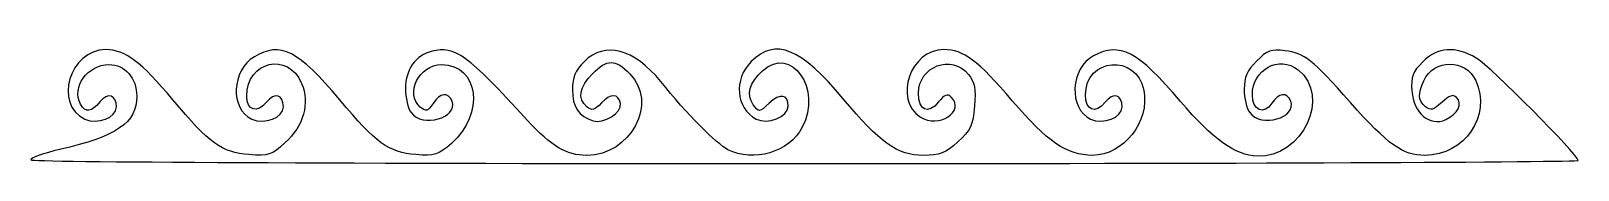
# Model space of a CAD drawing. Header units: centimetres. Extents: x -10.6 to 10.6, y -0.8 to 0.9.
import ezdxf

# ---------------------------------------------------------------- set-up
doc = ezdxf.new("R2010")
doc.units = ezdxf.units.CM
doc.header["$MEASUREMENT"] = 0
doc.layers.add('Camada 1', color=7, linetype='Continuous')

msp = doc.modelspace()

# ---------------------------------------------------------------- linework, layer by layer
at = {"layer": 'Camada 1'}
msp.add_open_spline([(-10.63237, -0.73522), (-10.63237, -0.70694), (-10.45552, -0.64357), (-10.23938, -0.59441), (-10.23938, -0.59441), (-9.45526, -0.41603), (-9.1774, -0.22444), (-9.1774, 0.13796), (-9.1774, 0.13796), (-9.1774, 0.38923), (-9.33985, 0.57495), (-9.55967, 0.57495), (-9.55967, 0.57495), (-9.8546, 0.57495), (-10.07878, 0.26145), (-9.9493, 0.03001), (-9.9493, 0.03001), (-9.88122, -0.09159), (-9.8014, -0.08209), (-9.68511, 0.0616), (-9.68511, 0.0616), (-9.57547, 0.19696), (-9.45722, 0.16085), (-9.45722, -0.00799), (-9.45722, -0.00799), (-9.45722, -0.15563), (-9.71482, -0.25522), (-9.89016, -0.17531), (-9.89016, -0.17531), (-10.32656, 0.02355), (-10.09945, 0.78055), (-9.60354, 0.77994), (-9.60354, 0.77994), (-9.34031, 0.77962), (-9.11978, 0.61463), (-8.68181, 0.09028), (-8.68181, 0.09028), (-8.18085, -0.50948), (-8.0104, -0.63235), (-7.63583, -0.66336), (-7.63583, -0.66336), (-7.36577, -0.68577), (-7.32719, -0.67302), (-7.1381, -0.49932), (-7.1381, -0.49932), (-6.88336, -0.26543), (-6.7979, 0.04236), (-6.91188, 0.3152), (-6.91188, 0.3152), (-7.09643, 0.7569), (-7.6665, 0.62347), (-7.6665, 0.13854), (-7.6665, 0.13854), (-7.6665, -0.05823), (-7.52331, -0.10213), (-7.39562, 0.05554), (-7.39562, 0.05554), (-7.28169, 0.19627), (-7.16287, 0.16389), (-7.16287, -0.00796), (-7.16287, -0.00796), (-7.16287, -0.15578), (-7.42047, -0.25519), (-7.5961, -0.17518), (-7.5961, -0.17518), (-7.89839, -0.03741), (-7.8769, 0.49694), (-7.5616, 0.68318), (-7.5616, 0.68318), (-7.2029, 0.89506), (-6.95515, 0.76996), (-6.38748, 0.0903), (-6.38748, 0.0903), (-5.88755, -0.50827), (-5.71578, -0.63233), (-5.34431, -0.66315), (-5.34431, -0.66315), (-5.08192, -0.68487), (-5.03528, -0.67035), (-4.85298, -0.5103), (-4.85298, -0.5103), (-4.3916, -0.10517), (-4.47743, 0.57497), (-4.9899, 0.57497), (-4.9899, 0.57497), (-5.29761, 0.57497), (-5.49838, 0.17111), (-5.28057, -0.00965), (-5.28057, -0.00965), (-5.20143, -0.07532), (-5.17765, -0.06863), (-5.10584, 0.03946), (-5.10584, 0.03946), (-5.00731, 0.18786), (-4.8946, 0.20133), (-4.84446, 0.07073), (-4.84446, 0.07073), (-4.75619, -0.15938), (-5.25329, -0.29754), (-5.40808, -0.08585), (-5.40808, -0.08585), (-5.44988, -0.02867), (-5.48409, 0.12187), (-5.48409, 0.24869), (-5.48409, 0.24869), (-5.48409, 0.50737), (-5.34526, 0.7007), (-5.11878, 0.75756), (-5.11878, 0.75756), (-4.80546, 0.83619), (-4.64488, 0.71972), (-3.80539, -0.19515), (-3.80539, -0.19515), (-3.47908, -0.55078), (-3.26979, -0.67439), (-2.99386, -0.67439), (-2.99386, -0.67439), (-2.38852, -0.67439), (-2.00554, 0.05231), (-2.40196, 0.44871), (-2.40196, 0.44871), (-2.60757, 0.65432), (-2.70859, 0.65432), (-2.91419, 0.44871), (-2.91419, 0.44871), (-3.09495, 0.26795), (-3.12303, 0.10396), (-2.99187, -0.00489), (-2.99187, -0.00489), (-2.92051, -0.06413), (-2.88659, -0.05532), (-2.79105, 0.04723), (-2.79105, 0.04723), (-2.66537, 0.18211), (-2.55599, 0.17809), (-2.52872, 0.03755), (-2.52872, 0.03755), (-2.50512, -0.08421), (-2.7624, -0.24598), (-2.90681, -0.2001), (-2.90681, -0.2001), (-3.10191, -0.13819), (-3.1897, -0.00508), (-3.1897, 0.2289), (-3.1897, 0.2289), (-3.1897, 0.40202), (-3.15245, 0.49026), (-3.02611, 0.61659), (-3.02611, 0.61659), (-2.74306, 0.89964), (-2.34378, 0.79492), (-1.97624, 0.34126), (-1.97624, 0.34126), (-1.61567, -0.10377), (-1.21138, -0.51427), (-1.05276, -0.59626), (-1.05276, -0.59626), (-0.70287, -0.77721), (-0.20607, -0.62753), (-0.03067, -0.28836), (-0.03067, -0.28836), (0.2428, 0.2406), (-0.18159, 0.84766), (-0.57516, 0.49047), (-0.57516, 0.49047), (-0.75928, 0.32336), (-0.80458, 0.159), (-0.70422, 0.02179), (-0.70422, 0.02179), (-0.62596, -0.08526), (-0.62204, -0.08481), (-0.48427, 0.04457), (-0.48427, 0.04457), (-0.33444, 0.1853), (-0.22381, 0.16649), (-0.22381, 0.0002), (-0.22381, 0.0002), (-0.22381, -0.14275), (-0.51154, -0.25676), (-0.66514, -0.17456), (-0.66514, -0.17456), (-0.94438, -0.02507), (-0.97772, 0.37064), (-0.73176, 0.6166), (-0.73176, 0.6166), (-0.40045, 0.94791), (-0.04771, 0.8048), (0.53239, 0.10363), (0.53239, 0.10363), (1.02946, -0.49721), (1.28037, -0.67477), (1.63208, -0.67477), (1.63208, -0.67477), (1.86259, -0.67477), (1.9355, -0.64619), (2.10796, -0.48813), (2.10796, -0.48813), (2.28386, -0.32692), (2.31508, -0.26014), (2.3368, 0.00212), (2.3368, 0.00212), (2.35693, 0.24485), (2.34008, 0.33274), (2.25293, 0.44035), (2.25293, 0.44035), (2.02433, 0.72263), (1.56687, 0.55047), (1.56687, 0.18217), (1.56687, 0.18217), (1.56687, -0.05958), (1.69752, -0.11713), (1.84286, 0.06067), (1.84286, 0.06067), (1.92411, 0.16007), (1.96674, 0.17682), (2.01582, 0.12859), (2.01582, 0.12859), (2.2154, -0.06736), (1.84329, -0.31109), (1.59394, -0.14769), (1.59394, -0.14769), (1.21926, 0.09779), (1.4549, 0.78063), (1.91409, 0.77989), (1.91409, 0.77989), (2.18719, 0.77944), (2.38306, 0.63339), (2.85608, 0.07763), (2.85608, 0.07763), (3.33622, -0.48654), (3.60879, -0.67254), (3.95725, -0.67387), (3.95725, -0.67387), (4.38199, -0.67554), (4.74992, -0.20767), (4.6635, 0.22421), (4.6635, 0.22421), (4.56265, 0.72858), (3.86124, 0.66948), (3.86124, 0.15663), (3.86124, 0.15663), (3.86124, -0.0571), (3.99922, -0.10856), (4.13212, 0.05553), (4.13212, 0.05553), (4.24608, 0.19626), (4.36487, 0.16388), (4.36487, -0.00797), (4.36487, -0.00797), (4.36487, -0.15579), (4.10732, -0.2552), (3.93167, -0.17519), (3.93167, -0.17519), (3.62653, -0.0361), (3.65309, 0.53072), (3.97255, 0.69592), (3.97255, 0.69592), (4.34199, 0.88698), (4.57834, 0.76294), (5.16955, 0.06783), (5.16955, 0.06783), (5.61582, -0.45694), (5.91866, -0.67351), (6.22219, -0.68486), (6.22219, -0.68486), (6.8411, -0.70814), (7.24406, 0.1404), (6.78544, 0.50113), (6.78544, 0.50113), (6.52258, 0.70788), (6.15557, 0.50719), (6.15557, 0.15664), (6.15557, 0.15664), (6.15557, -0.05786), (6.313, -0.12453), (6.42415, 0.04292), (6.42415, 0.04292), (6.52064, 0.1882), (6.63357, 0.20035), (6.68323, 0.07073), (6.68323, 0.07073), (6.77155, -0.15938), (6.27442, -0.29754), (6.11964, -0.08585), (6.11964, -0.08585), (6.07784, -0.02867), (6.04363, 0.11597), (6.04363, 0.23557), (6.04363, 0.23557), (6.04363, 0.40332), (6.0826, 0.49198), (6.21418, 0.62361), (6.21418, 0.62361), (6.36195, 0.77135), (6.4141, 0.79024), (6.60399, 0.76477), (6.60399, 0.76477), (6.87532, 0.72839), (6.97483, 0.64968), (7.50437, 0.0527), (7.50437, 0.0527), (8.02324, -0.53224), (8.22401, -0.67482), (8.52812, -0.67461), (8.52812, -0.67461), (9.07615, -0.67405), (9.44609, -0.12883), (9.22604, 0.35406), (9.22604, 0.35406), (9.08769, 0.6578), (8.65089, 0.65637), (8.51201, 0.35168), (8.51201, 0.35168), (8.42808, 0.16737), (8.43383, 0.07971), (8.53548, -0.00463), (8.53548, -0.00463), (8.60652, -0.06355), (8.64473, -0.05342), (8.76006, 0.05495), (8.76006, 0.05495), (8.86264, 0.15128), (8.9155, 0.16909), (8.96173, 0.12287), (8.96173, 0.12287), (9.04994, 0.03468), (8.98213, -0.10457), (8.81356, -0.18137), (8.81356, -0.18137), (8.59237, -0.28215), (8.37147, -0.09469), (8.34869, 0.2132), (8.34869, 0.2132), (8.33414, 0.40979), (8.35771, 0.47273), (8.49831, 0.61333), (8.49831, 0.61333), (8.70088, 0.81592), (8.94821, 0.83278), (9.23332, 0.66339), (9.23332, 0.66339), (9.4312, 0.54581), (10.6323, -0.66146), (10.6323, -0.74276), (10.6323, -0.74276), (10.6323, -0.76697), (5.84773, -0.78671), (-0.00009, -0.78671), (-0.00009, -0.78671), (-6.43328, -0.78671), (-10.63237, -0.76639), (-10.63237, -0.73522), (-10.63237, -0.73522), (-10.63237, -0.73522), (-10.63237, -0.73522), (-10.63237, -0.73522)], degree=3, knots=[0, 0, 0, 0, 0.01111111, 0.01111111, 0.01111111, 0.01111111, 0.02222222, 0.02222222, 0.02222222, 0.02222222, 0.03333333, 0.03333333, 0.03333333, 0.03333333, 0.04444444, 0.04444444, 0.04444444, 0.04444444, 0.05555556, 0.05555556, 0.05555556, 0.05555556, 0.06666667, 0.06666667, 0.06666667, 0.06666667, 0.07777778, 0.07777778, 0.07777778, 0.07777778, 0.08888889, 0.08888889, 0.08888889, 0.08888889, 0.1, 0.1, 0.1, 0.1, 0.11111111, 0.11111111, 0.11111111, 0.11111111, 0.12222222, 0.12222222, 0.12222222, 0.12222222, 0.13333333, 0.13333333, 0.13333333, 0.13333333, 0.14444444, 0.14444444, 0.14444444, 0.14444444, 0.15555556, 0.15555556, 0.15555556, 0.15555556, 0.16666667, 0.16666667, 0.16666667, 0.16666667, 0.17777778, 0.17777778, 0.17777778, 0.17777778, 0.18888889, 0.18888889, 0.18888889, 0.18888889, 0.2, 0.2, 0.2, 0.2, 0.21111111, 0.21111111, 0.21111111, 0.21111111, 0.22222222, 0.22222222, 0.22222222, 0.22222222, 0.23333333, 0.23333333, 0.23333333, 0.23333333, 0.24444444, 0.24444444, 0.24444444, 0.24444444, 0.25555556, 0.25555556, 0.25555556, 0.25555556, 0.26666667, 0.26666667, 0.26666667, 0.26666667, 0.27777778, 0.27777778, 0.27777778, 0.27777778, 0.28888889, 0.28888889, 0.28888889, 0.28888889, 0.3, 0.3, 0.3, 0.3, 0.31111111, 0.31111111, 0.31111111, 0.31111111, 0.32222222, 0.32222222, 0.32222222, 0.32222222, 0.33333333, 0.33333333, 0.33333333, 0.33333333, 0.34444444, 0.34444444, 0.34444444, 0.34444444, 0.35555556, 0.35555556, 0.35555556, 0.35555556, 0.36666667, 0.36666667, 0.36666667, 0.36666667, 0.37777778, 0.37777778, 0.37777778, 0.37777778, 0.38888889, 0.38888889, 0.38888889, 0.38888889, 0.4, 0.4, 0.4, 0.4, 0.41111111, 0.41111111, 0.41111111, 0.41111111, 0.42222222, 0.42222222, 0.42222222, 0.42222222, 0.43333333, 0.43333333, 0.43333333, 0.43333333, 0.44444444, 0.44444444, 0.44444444, 0.44444444, 0.45555556, 0.45555556, 0.45555556, 0.45555556, 0.46666667, 0.46666667, 0.46666667, 0.46666667, 0.47777778, 0.47777778, 0.47777778, 0.47777778, 0.48888889, 0.48888889, 0.48888889, 0.48888889, 0.5, 0.5, 0.5, 0.5, 0.51111111, 0.51111111, 0.51111111, 0.51111111, 0.52222222, 0.52222222, 0.52222222, 0.52222222, 0.53333333, 0.53333333, 0.53333333, 0.53333333, 0.54444444, 0.54444444, 0.54444444, 0.54444444, 0.55555556, 0.55555556, 0.55555556, 0.55555556, 0.56666667, 0.56666667, 0.56666667, 0.56666667, 0.57777778, 0.57777778, 0.57777778, 0.57777778, 0.58888889, 0.58888889, 0.58888889, 0.58888889, 0.6, 0.6, 0.6, 0.6, 0.61111111, 0.61111111, 0.61111111, 0.61111111, 0.62222222, 0.62222222, 0.62222222, 0.62222222, 0.63333333, 0.63333333, 0.63333333, 0.63333333, 0.64444444, 0.64444444, 0.64444444, 0.64444444, 0.65555556, 0.65555556, 0.65555556, 0.65555556, 0.66666667, 0.66666667, 0.66666667, 0.66666667, 0.67777778, 0.67777778, 0.67777778, 0.67777778, 0.68888889, 0.68888889, 0.68888889, 0.68888889, 0.7, 0.7, 0.7, 0.7, 0.71111111, 0.71111111, 0.71111111, 0.71111111, 0.72222222, 0.72222222, 0.72222222, 0.72222222, 0.73333333, 0.73333333, 0.73333333, 0.73333333, 0.74444444, 0.74444444, 0.74444444, 0.74444444, 0.75555556, 0.75555556, 0.75555556, 0.75555556, 0.76666667, 0.76666667, 0.76666667, 0.76666667, 0.77777778, 0.77777778, 0.77777778, 0.77777778, 0.78888889, 0.78888889, 0.78888889, 0.78888889, 0.8, 0.8, 0.8, 0.8, 0.81111111, 0.81111111, 0.81111111, 0.81111111, 0.82222222, 0.82222222, 0.82222222, 0.82222222, 0.83333333, 0.83333333, 0.83333333, 0.83333333, 0.84444444, 0.84444444, 0.84444444, 0.84444444, 0.85555556, 0.85555556, 0.85555556, 0.85555556, 0.86666667, 0.86666667, 0.86666667, 0.86666667, 0.87777778, 0.87777778, 0.87777778, 0.87777778, 0.88888889, 0.88888889, 0.88888889, 0.88888889, 0.9, 0.9, 0.9, 0.9, 0.91111111, 0.91111111, 0.91111111, 0.91111111, 0.92222222, 0.92222222, 0.92222222, 0.92222222, 0.93333333, 0.93333333, 0.93333333, 0.93333333, 0.94444444, 0.94444444, 0.94444444, 0.94444444, 0.95555556, 0.95555556, 0.95555556, 0.95555556, 0.96666667, 0.96666667, 0.96666667, 0.96666667, 0.97777778, 0.97777778, 0.97777778, 0.97777778, 1, 1, 1, 1], dxfattribs=at)

doc.saveas('drawing.dxf')
